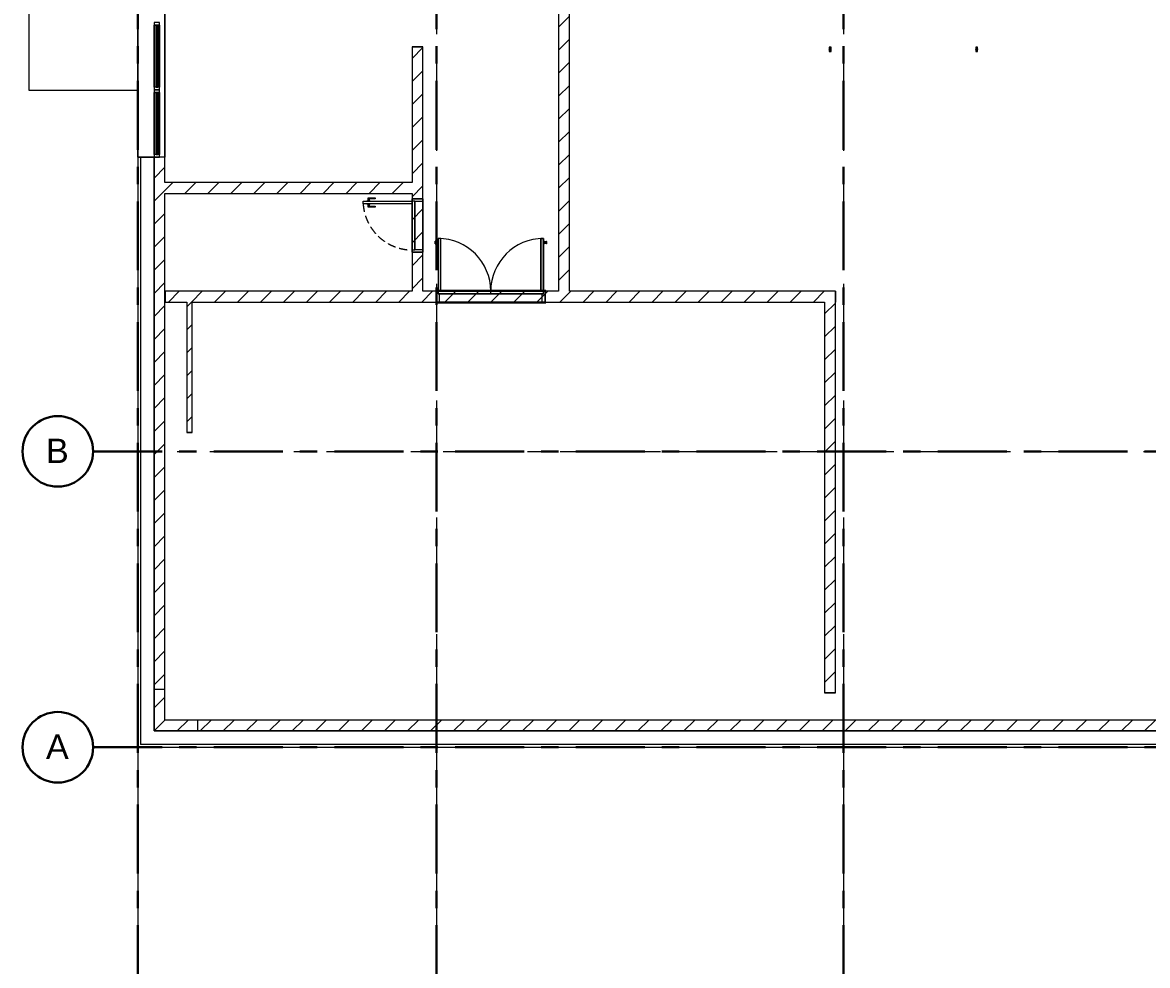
# Model space of a CAD drawing. Header units: millimetres. Extents: x -4000 to 187956, y -58990 to 162485.
# Drawn here: x -2124 to 18597, y -4021 to 13350 of the extents above; entities that cross this region are included whole.
import ezdxf

# ---------------------------------------------------------------- set-up
doc = ezdxf.new("R2010")
doc.units = ezdxf.units.MM
for name, pattern in [('Dash', [600, 300, -300]), ('Dash - 1_5mm', [225, 150, -75]), ('Dash_2_', [635, 317.5, -317.5]), ('Grid Line', [2222.5, 1270, -317.5, 317.5, -317.5]), ('Grid Line 12_5mm', [2150, 1250, -300, 300, -300])]:
    doc.linetypes.add(name, pattern=pattern)
for name, color, linetype, lineweight in [('A-DETL-GENF', 92, 'Continuous', 9), ('A-DOOR', 31, 'Continuous', 13), ('A-DOOR-FRAM', 31, 'Continuous', 13), ('A-DOOR-HDLN', 31, 'Dash_2_', 13), ('A-FLOR-LEVL', 51, 'Continuous', 9), ('A-GLAZ', 151, 'Continuous', 13), ('A-WALL', 113, 'Continuous', 13), ('A-WALL-PATT', 111, 'Continuous', 13), ('P-PIPE', 3, 'Continuous', 9), ('S-GRID', 1, 'Continuous', 30), ('S-GRID-IDEN', 1, 'Continuous', 30)]:
    doc.layers.add(name, color=color, linetype=linetype, lineweight=lineweight)
doc.styles.add('Arial', font='arial.ttf', dxfattribs={"height": 450})
pattern_1 = [(45, (0, 0), (-212.132, 212.132), [])]

# ---------------------------------------------------------------- blocks, each defined once
blk = doc.blocks.new('WAF - 1240x600-224852-0_000')
at = {"layer": 'A-GLAZ', "color": 174, "lineweight": 15}
for p, q in [((-570, 0), (-620, 0)), ((-570, -29), (-570, 0)), ((-570, 0), (570, 0)), ((620, 0), (570, 0)), ((570, 0), (570, -29)), ((620, -100), (620, 0)), ((-620, -100), (-570, -100)), ((-570, -61), (-570, -29)), ((570, -29), (-570, -29)), ((570, -61), (-570, -61)), ((-570, -100), (-570, -61)), ((570, -100), (-570, -100)), ((570, -29), (570, -61)), ((570, -61), (570, -100)), ((570, -100), (620, -100))]:
    blk.add_line(p, q, dxfattribs=at)
at = {"layer": 'A-GLAZ', "color": 163, "lineweight": 15}
for p, q in [((-620, 0), (-620, -100)), ((620, 0), (-620, 0)), ((-570, 0), (-570, -29)), ((570, 0), (570, -29)), ((-620, -100), (620, -100)), ((-570, -29), (-568, -29)), ((-570, -61), (-570, -29)), ((-557, -61), (-570, -61)), ((-570, -61), (-570, -100)), ((568, -29), (-568, -29)), ((-568, -29), (-557, -48)), ((-568, -29), (-557, -48)), ((-568, -29), (568, -29)), ((-557, -48), (557, -48)), ((-557, -48), (-557, -53)), ((-557, -48), (-557, -61)), ((557, -48), (-557, -48)), ((-557, -53), (557, -53)), ((-557, -53), (-557, -56)), ((557, -56), (-557, -56)), ((-557, -56), (-557, -61)), ((-557, -61), (557, -61)), ((557, -61), (-557, -61)), ((568, -29), (557, -48)), ((557, -48), (568, -29)), ((557, -48), (557, -53)), ((557, -61), (557, -48)), ((557, -56), (557, -53)), ((557, -56), (557, -61)), ((570, -61), (557, -61)), ((568, -29), (570, -29)), ((570, -29), (570, -61)), ((570, -61), (570, -100))]:
    blk.add_line(p, q, dxfattribs=at)
at = {"layer": 'A-GLAZ', "color": 161, "lineweight": 15}
for p, q in [((-620, 0), (-620, -100)), ((620, 0), (620, -100)), ((-570, -61), (-570, -29)), ((-570, -29), (-570, -61)), ((-568, -29), (568, -29)), ((557, -53), (-557, -53)), ((-557, -53), (-557, -56)), ((-557, -53), (-557, -56)), ((-557, -56), (557, -56)), ((557, -61), (-557, -61)), ((557, -53), (557, -56)), ((557, -53), (557, -56)), ((570, -61), (570, -29)), ((570, -29), (570, -61))]:
    blk.add_line(p, q, dxfattribs=at)
blk = doc.blocks.new('WAF - 1240x600-V663-0_000')
at = {"layer": 'A-GLAZ', "color": 174, "lineweight": 15}
for p, q in [((-570, 0), (-620, 0)), ((-620, 0), (-620, -100)), ((-570, -29), (-570, 0)), ((-570, 0), (570, 0)), ((620, 0), (570, 0)), ((570, 0), (570, -29)), ((-620, -100), (-570, -100)), ((-570, -61), (-570, -29)), ((570, -29), (-570, -29)), ((570, -61), (-570, -61)), ((-570, -100), (-570, -61)), ((570, -100), (-570, -100)), ((570, -29), (570, -61)), ((570, -61), (570, -100)), ((570, -100), (620, -100))]:
    blk.add_line(p, q, dxfattribs=at)
at = {"layer": 'A-GLAZ', "color": 163, "lineweight": 15}
for p, q in [((620, 0), (-620, 0)), ((-570, 0), (-570, -29)), ((570, 0), (570, -29)), ((620, -100), (620, 0)), ((-620, -100), (620, -100)), ((-570, -29), (-568, -29)), ((-570, -61), (-570, -29)), ((-557, -61), (-570, -61)), ((-570, -61), (-570, -100)), ((568, -29), (-568, -29)), ((-568, -29), (-557, -48)), ((-568, -29), (-557, -48)), ((-568, -29), (568, -29)), ((-557, -48), (557, -48)), ((-557, -48), (-557, -53)), ((-557, -48), (-557, -61)), ((557, -48), (-557, -48)), ((-557, -53), (557, -53)), ((-557, -53), (-557, -56)), ((557, -56), (-557, -56)), ((-557, -56), (-557, -61)), ((-557, -61), (557, -61)), ((557, -61), (-557, -61)), ((568, -29), (557, -48)), ((557, -48), (568, -29)), ((557, -48), (557, -53)), ((557, -61), (557, -48)), ((557, -56), (557, -53)), ((557, -56), (557, -61)), ((570, -61), (557, -61)), ((568, -29), (570, -29)), ((570, -29), (570, -61)), ((570, -61), (570, -100))]:
    blk.add_line(p, q, dxfattribs=at)
at = {"layer": 'A-GLAZ', "color": 161, "lineweight": 15}
for p, q in [((-620, 0), (-620, -100)), ((620, 0), (620, -100)), ((-570, -61), (-570, -29)), ((-570, -29), (-570, -61)), ((-568, -29), (568, -29)), ((557, -53), (-557, -53)), ((-557, -53), (-557, -56)), ((-557, -53), (-557, -56)), ((-557, -56), (557, -56)), ((557, -61), (-557, -61)), ((557, -53), (557, -56)), ((557, -53), (557, -56)), ((570, -61), (570, -29)), ((570, -29), (570, -61))]:
    blk.add_line(p, q, dxfattribs=at)
blk = doc.blocks.new('dcc5a - 2000x2200-338081-0_000')
at = {"layer": 'A-DOOR', "lineweight": 15, "transparency": 33554534}
for points in [[(-413, 154), (-413, 1125), (-463, 1125), (-463, 154)], [(1478, 154), (1478, 1125), (1428, 1125), (1428, 154)]]:
    blk.add_hatch(color=256, dxfattribs=at).paths.add_polyline_path(points)
at = {"layer": 'A-DETL-GENF', "color": 250}
for p, q in [((-516, 1075), (-518, 1070)), ((-518, 1070), (-518, 1029)), ((-518, 1029), (-518, 1070)), ((-513, 1075), (-516, 1075)), ((-516, 1075), (-516, 1025)), ((-516, 1025), (-516, 1075)), ((-488, 1068), (-513, 1075)), ((-513, 1075), (-513, 1025)), ((-513, 1025), (-513, 1075)), ((-488, 1068), (-488, 1031)), ((-488, 1031), (-488, 1068)), ((-469, 1060), (-488, 1060)), ((-488, 1060), (-488, 1040)), ((-488, 1040), (-488, 1060)), ((-488, 1040), (-469, 1040)), ((-463, 1080), (-469, 1080)), ((-469, 1080), (-469, 1020)), ((-469, 1020), (-469, 1080)), ((-469, 1040), (-469, 1060)), ((-469, 1060), (-469, 1040)), ((-463, 1080), (-463, 1020)), ((-463, 1020), (-463, 1080)), ((1478, 1080), (1478, 1020)), ((1478, 1020), (1478, 1080)), ((1478, 1080), (1484, 1080)), ((1484, 1080), (1484, 1020)), ((1484, 1020), (1484, 1080)), ((1484, 1040), (1484, 1060)), ((1484, 1060), (1484, 1040)), ((1484, 1060), (1503, 1060)), ((1503, 1040), (1484, 1040)), ((1503, 1068), (1528, 1075)), ((1503, 1068), (1503, 1031)), ((1503, 1031), (1503, 1068)), ((1503, 1060), (1503, 1040)), ((1503, 1040), (1503, 1060)), ((1528, 1075), (1531, 1075)), ((1528, 1075), (1528, 1025)), ((1528, 1025), (1528, 1075)), ((1531, 1075), (1533, 1070)), ((1531, 1075), (1531, 1025)), ((1531, 1025), (1531, 1075)), ((1533, 1070), (1533, 1029)), ((1533, 1029), (1533, 1070)), ((-518, 1029), (-516, 1025)), ((-516, 1025), (-513, 1025)), ((-513, 1025), (-488, 1031)), ((-469, 1020), (-463, 1020)), ((1484, 1020), (1478, 1020)), ((1528, 1025), (1503, 1031)), ((1531, 1025), (1528, 1025)), ((1533, 1029), (1531, 1025))]:
    blk.add_line(p, q, dxfattribs=at)
at = {"layer": 'A-DOOR', "color": 5, "lineweight": 15}
for p, q in [((-463, 1125), (-463, 154)), ((-413, 1125), (-463, 1125)), ((-463, 1125), (-463, 154)), ((-413, 1125), (-463, 1125)), ((-413, 154), (-413, 1125)), ((-413, 154), (-413, 1125)), ((1428, 1125), (1428, 154)), ((1478, 1125), (1428, 1125)), ((1428, 1125), (1478, 1125)), ((1428, 154), (1428, 1125)), ((1478, 154), (1478, 1125)), ((1478, 1125), (1478, 154)), ((-508, 154), (-508, 166)), ((-508, 166), (-463, 166)), ((-413, 166), (1428, 166)), ((1478, 166), (1522, 166)), ((1522, 166), (1522, 154)), ((-508, -58), (-508, -46)), ((1522, -58), (-508, -58)), ((1522, -46), (1522, -58))]:
    blk.add_line(p, q, dxfattribs=at)
at = {"layer": 'A-DOOR', "color": 171, "lineweight": 15}
for p, q in [((-508, 154), (-508, 166)), ((-508, 166), (-478, 166)), ((-463, 154), (-508, 154)), ((-493, 154), (-493, -46)), ((-478, 166), (-478, 154)), ((-478, 166), (-478, 154)), ((-463, 166), (-478, 166)), ((-413, 154), (-463, 154)), ((-463, 154), (-413, 154)), ((-463, 154), (-413, 154)), ((-463, 154), (1478, 154)), ((1428, 166), (-413, 166)), ((1428, 154), (-413, 154)), ((1478, 154), (1428, 154)), ((1428, 154), (1478, 154)), ((1428, 154), (1478, 154)), ((1428, 154), (1478, 154)), ((1492, 166), (1478, 166)), ((1522, 154), (1478, 154)), ((1522, 166), (1492, 166)), ((1492, 166), (1492, 154)), ((1492, 154), (1492, 166)), ((1507, -46), (1507, 154)), ((1522, 166), (1522, 154)), ((-508, -58), (-508, -46)), ((-508, -46), (1522, -46)), ((-478, -58), (-508, -58)), ((-493, -46), (1507, -46)), ((-478, -46), (-478, -58)), ((-478, -46), (-478, -58)), ((-478, -58), (1492, -58)), ((1492, -58), (1492, -46)), ((1492, -58), (1492, -46)), ((1492, -58), (1522, -58)), ((1522, -58), (1522, -46))]:
    blk.add_line(p, q, dxfattribs=at)
at = {"layer": 'A-DOOR', "color": 161, "lineweight": 15}
for p, q in [((-493, 154), (-508, 154)), ((-413, 166), (-463, 166)), ((1478, 166), (1428, 166)), ((1507, 154), (1522, 154)), ((-508, -46), (-493, -46)), ((1522, -46), (1507, -46))]:
    blk.add_line(p, q, dxfattribs=at)
at = {"layer": 'A-DOOR', "color": 151, "lineweight": 15}
for p, q in [((-478, 154), (-493, 154)), ((-478, 154), (-463, 154)), ((-463, 154), (-413, 154)), ((-413, 154), (1428, 154)), ((1428, 154), (1478, 154)), ((1478, 154), (1492, 154)), ((1492, 154), (1507, 154)), ((-493, -46), (-478, -46)), ((1492, -46), (-478, -46)), ((1507, -46), (1492, -46))]:
    blk.add_line(p, q, dxfattribs=at)
at = {"layer": 'A-DOOR', "color": 173, "lineweight": 15}
for p, q in [((-463, 166), (-413, 166)), ((1428, 166), (1478, 166))]:
    blk.add_line(p, q, dxfattribs=at)
at = {"layer": 'A-DOOR', "color": 5, "lineweight": 15}
for centre, start, end in [((-463, 154), 0, 90), ((1478, 154), 90, 180)]:
    blk.add_arc(centre, 971, start, end, dxfattribs=at)
at = {"layer": 'A-DOOR-FRAM', "color": 81, "lineweight": 15}
for p, q in [((-493, -46), (-493, 154)), ((-493, 154), (-463, 154)), ((-463, 154), (-463, 104)), ((-463, 154), (-463, 104)), ((-463, 104), (-443, 104)), ((-463, 104), (1477, 104)), ((-443, 104), (-443, -46)), ((-443, 104), (-443, -46)), ((1457, 104), (-443, 104)), ((-413, 154), (1428, 154)), ((1457, -46), (1457, 104)), ((1477, 104), (1457, 104)), ((1457, -46), (1457, 104)), ((1477, 104), (1477, 154)), ((1477, 104), (1477, 154)), ((1478, 154), (1507, 154)), ((1507, -46), (1507, 154)), ((1507, -46), (-493, -46))]:
    blk.add_line(p, q, dxfattribs=at)
at = {"layer": 'A-DOOR-FRAM', "color": 71, "lineweight": 15}
for p, q in [((-493, 154), (-463, 154)), ((-463, 154), (-413, 154)), ((-413, 154), (-463, 154)), ((1428, 154), (-413, 154)), ((1428, 154), (1478, 154)), ((1477, 154), (1428, 154)), ((1507, 154), (1478, 154)), ((-443, -46), (-493, -46)), ((-443, -46), (1457, -46)), ((1457, -46), (1507, -46))]:
    blk.add_line(p, q, dxfattribs=at)
at = {"layer": 'A-DOOR-FRAM', "color": 91, "lineweight": 15}
for p, q in [((-493, -46), (-493, 154)), ((1507, 154), (1507, -46))]:
    blk.add_line(p, q, dxfattribs=at)
at = {"layer": 'A-DOOR-HDLN', "color": 171, "linetype": 'Dash', "lineweight": 15}
for p, q in [((-463, 154), (-463, 104)), ((1478, 154), (-463, 154)), ((-463, 104), (1478, 104)), ((507, 104), (507, 154)), ((1478, 104), (1478, 154))]:
    blk.add_line(p, q, dxfattribs=at)
blk = doc.blocks.new('MP_DR_Single Swing_Miscellaneous - 2200x900_FR_SOLID CORE-338627-0_000')
at = {"layer": 'A-DOOR', "lineweight": 9}
for p, q in [((337, 910), (392, 910)), ((337, 780), (337, 910)), ((357, 890), (357, 780)), ((392, 890), (357, 890)), ((392, 930), (400, 930)), ((392, 910), (392, 930)), ((392, 890), (392, 910)), ((392, 910), (392, 890)), ((392, 870), (392, 890)), ((400, 870), (392, 870)), ((400, 930), (400, 870)), ((450, 930), (458, 930)), ((450, 870), (450, 930)), ((458, 870), (450, 870)), ((458, 930), (458, 910)), ((458, 910), (458, 890)), ((458, 890), (458, 910)), ((458, 910), (513, 910)), ((458, 890), (458, 870)), ((493, 890), (458, 890)), ((493, 780), (493, 890)), ((513, 910), (513, 780)), ((357, 780), (337, 780)), ((513, 780), (493, 780))]:
    blk.add_line(p, q, dxfattribs=at)
at = {"layer": 'A-DOOR', "color": 174, "lineweight": 15}
for p, q in [((400, 1000), (450, 1000)), ((400, 930), (400, 1000)), ((400, 100), (400, 870)), ((450, 1000), (450, 930)), ((450, 870), (450, 100))]:
    blk.add_line(p, q, dxfattribs=at)
at = {"layer": 'A-DOOR', "color": 163, "lineweight": 15}
for p, q in [((400, 870), (400, 930)), ((450, 930), (450, 870)), ((450, 100), (400, 100))]:
    blk.add_line(p, q, dxfattribs=at)
at = {"layer": 'A-DOOR', "linetype": 'Dash - 1_5mm', "lineweight": 9}
blk.add_arc((459, 93), 909, 93.7242, 179.549, dxfattribs=at)
at = {"layer": 'A-DOOR-FRAM', "color": 91, "lineweight": 15}
for p, q in [((-490, 100), (400, 100)), ((-490, -100), (-490, 100)), ((450, 100), (490, 100)), ((490, 100), (490, -100)), ((490, -100), (-490, -100))]:
    blk.add_line(p, q, dxfattribs=at)
at = {"layer": 'A-DOOR-FRAM', "color": 81, "lineweight": 15}
for p, q in [((-490, 100), (-490, -100)), ((-450, 100), (-490, 100)), ((-450, 100), (-450, 50)), ((400, 100), (-450, 100)), ((-450, 100), (-450, 50)), ((-450, 50), (-440, 50)), ((-450, 50), (450, 50)), ((-440, 50), (-440, -100)), ((440, 50), (-440, 50)), ((-440, 50), (-440, -100)), ((400, 100), (450, 100)), ((440, -100), (440, 50)), ((440, 50), (450, 50)), ((440, -100), (440, 50)), ((450, 100), (490, 100)), ((450, 50), (450, 100)), ((450, 50), (450, 100)), ((490, 100), (490, -100)), ((-490, -100), (-440, -100)), ((-440, -100), (440, -100)), ((490, -100), (440, -100))]:
    blk.add_line(p, q, dxfattribs=at)
at = {"layer": 'A-DOOR-FRAM', "color": 71, "lineweight": 15}
blk.add_line((450, 100), (400, 100), dxfattribs=at)
blk = doc.blocks.new('CMF2_NHAXUONG_A_rvt-1-0_000')
at = {"layer": 'A-WALL-PATT', "lineweight": 9}
h = blk.add_hatch(dxfattribs=at)
h.set_pattern_fill('FP_13', color=250, style=0, pattern_type=2)
h.set_pattern_definition(pattern_1)
h.paths.add_polyline_path([(500, 300), (500, 10870), (300, 10870), (300, 300)])
h.paths.add_polyline_path([(300, 14590), (500, 14590), (500, 17175), (300, 17175), (300, 14768)])
h.paths.add_polyline_path([(500, 18415), (500, 21090), (300, 21090), (300, 18415)])
h.paths.add_polyline_path([(500, 22330), (500, 23150), (300, 23150), (300, 22330)])
h.paths.add_polyline_path([(300, 24390), (500, 24390), (500, 45350), (300, 45350), (300, 26449)])
h = blk.add_hatch(dxfattribs=at)
h.set_pattern_fill('FP_13', color=250, style=0, pattern_type=2)
h.set_pattern_definition(pattern_1)
h.paths.add_polyline_path([(7750, 8400), (7950, 8400), (7950, 15550), (7750, 15550), (7750, 14768)])
h = blk.add_hatch(dxfattribs=at)
h.set_pattern_fill('FP_13', color=250, style=0, pattern_type=2)
h.set_pattern_definition(pattern_1)
h.paths.add_polyline_path([(5250, 8400), (5250, 12900), (5050, 12900), (5050, 8400)])
h = blk.add_hatch(dxfattribs=at)
h.set_pattern_fill('FP_13', color=250, style=0, pattern_type=2)
h.set_pattern_definition(pattern_1)
h.paths.add_polyline_path([(500, 10200), (5050, 10200), (5050, 10400), (500, 10400)])
h = blk.add_hatch(dxfattribs=at)
h.set_pattern_fill('FP_13', color=250, style=0, pattern_type=2)
h.set_pattern_definition(pattern_1)
h.paths.add_polyline_path([(901, 8200), (12850, 8200), (12850, 8400), (501, 8400), (501, 8200)])
h = blk.add_hatch(dxfattribs=at)
h.set_pattern_fill('FP_13', color=250, style=0, pattern_type=2)
h.set_pattern_definition(pattern_1)
h.paths.add_polyline_path([(1001, 5800), (1001, 8200), (901, 8200), (901, 5800)])
h = blk.add_hatch(dxfattribs=at)
h.set_pattern_fill('FP_13', color=250, style=0, pattern_type=2)
h.set_pattern_definition(pattern_1)
h.paths.add_polyline_path([(12850, 1000), (12850, 8200), (12650, 8200), (12650, 1000)])
h = blk.add_hatch(dxfattribs=at)
h.set_pattern_fill('FP_13', color=250, style=0, pattern_type=2)
h.set_pattern_definition(pattern_1)
h.paths.add_polyline_path([(43200, 300), (43200, 500), (500, 500), (500, 300), (39104, 300)])
at = {"layer": 'A-FLOR-LEVL', "color": 250}
for p, q in [((-2000, 12100), (-2000, 36100)), ((0, 12100), (-2000, 12100))]:
    blk.add_line(p, q, dxfattribs=at)
at = {"layer": 'A-FLOR-LEVL', "color": 252}
blk.add_line((0, 12100), (0, 36100), dxfattribs=at)
at = {"layer": 'A-WALL', "color": 35, "lineweight": 15}
for p, q in [((0, 36300), (0, 0)), ((500, 10400), (500, 15800)), ((7750, 15550), (7750, 8400)), ((7950, 8400), (7950, 15350)), ((5050, 12900), (5050, 10400)), ((5050, 12900), (5250, 12900)), ((5250, 10100), (5250, 12900)), ((0, 10870), (300, 10870)), ((500, 10870), (400, 10870)), ((5050, 10400), (500, 10400)), ((500, 1067), (500, 10200)), ((500, 10200), (5050, 10200)), ((5050, 10200), (5050, 10100)), ((5050, 10100), (5050, 9120)), ((5250, 10100), (5050, 10100)), ((5250, 9120), (5250, 10100)), ((5050, 9120), (5050, 8400)), ((5250, 9120), (5050, 9120)), ((5250, 8400), (5250, 9120)), ((5050, 8400), (501, 8400)), ((501, 8200), (501, 8400)), ((5485, 8400), (5250, 8400)), ((5500, 8400), (5500, 8200)), ((7500, 8200), (7500, 8400)), ((7750, 8400), (7515, 8400)), ((12850, 8400), (7950, 8400)), ((12850, 8400), (12850, 8200)), ((501, 8200), (901, 8200)), ((901, 8200), (901, 5800)), ((1001, 8200), (5485, 8200)), ((1001, 5800), (1001, 8200)), ((7515, 8200), (12650, 8200)), ((12650, 8200), (12650, 1000)), ((12850, 1000), (12850, 8200)), ((1001, 5800), (901, 5800)), ((12850, 1000), (12650, 1000)), ((33000, 500), (1100, 500)), ((300, 0), (0, 0)), ((300, 0), (40800, 0))]:
    blk.add_line(p, q, dxfattribs=at)
at = {"layer": 'A-WALL', "color": 90, "lineweight": 15}
for p, q in [((7750, 15550), (7750, 8400)), ((7950, 8400), (7950, 15350)), ((0, 10870), (0, 14590)), ((500, 14590), (500, 10870)), ((5050, 12900), (5050, 10400)), ((5250, 12900), (5050, 12900)), ((5250, 8400), (5250, 12900)), ((300, 10870), (0, 10870)), ((0, 10870), (0, 0)), ((50, 10870), (50, 50)), ((300, 300), (300, 10870)), ((500, 10870), (300, 10870)), ((300, 10870), (300, 300)), ((500, 10400), (500, 10870)), ((5050, 10400), (500, 10400)), ((500, 500), (500, 10200)), ((500, 10200), (5050, 10200)), ((5050, 10200), (5050, 8400)), ((5050, 8400), (501, 8400)), ((501, 8400), (501, 8200)), ((7750, 8400), (5250, 8400)), ((12850, 8400), (7950, 8400)), ((12850, 8200), (12850, 8400)), ((501, 8200), (901, 8200)), ((901, 8200), (901, 5800)), ((1001, 8200), (12650, 8200)), ((1001, 5800), (1001, 8200)), ((12650, 8200), (12650, 1000)), ((12850, 1000), (12850, 8200)), ((901, 5800), (1001, 5800)), ((12650, 1000), (12850, 1000)), ((43000, 500), (500, 500)), ((300, 300), (300, 300)), ((500, 300), (300, 300)), ((300, 300), (500, 300)), ((300, 300), (300, 300)), ((33000, 300), (500, 300)), ((500, 300), (43200, 300)), ((0, 0), (50, 0)), ((300, 50), (50, 50)), ((50, 0), (300, 0)), ((43750, 50), (300, 50)), ((300, 0), (43750, 0))]:
    blk.add_line(p, q, dxfattribs=at)
at = {"layer": 'A-WALL', "color": 53, "lineweight": 15}
for p, q in [((400, 10870), (300, 10870)), ((5250, 10100), (5050, 10100)), ((5050, 9120), (5250, 9120)), ((5500, 8400), (5485, 8400)), ((5529, 8400), (5500, 8400)), ((5500, 8400), (5500, 8200)), ((7421, 8400), (5579, 8400)), ((7500, 8400), (7471, 8400)), ((7515, 8400), (7500, 8400)), ((7500, 8200), (7500, 8400)), ((5485, 8200), (5500, 8200)), ((5500, 8200), (7500, 8200)), ((7500, 8200), (7515, 8200)), ((500, 500), (500, 1067)), ((1100, 500), (500, 500))]:
    blk.add_line(p, q, dxfattribs=at)
at = {"layer": 'A-WALL', "color": 31, "lineweight": 15}
for p, q in [((5579, 8400), (5529, 8400)), ((7471, 8400), (7421, 8400))]:
    blk.add_line(p, q, dxfattribs=at)
at = {"layer": 'S-GRID', "linetype": 'Grid Line 12_5mm', "lineweight": 9}
for p, q in [((0, 161185), (0, -16487)), ((5500, 161185), (5500, -16487)), ((13000, 161185), (13000, -16487)), ((13000, 161185), (13000, -16487)), ((-824, 5450), (183641, 5450)), ((-824, 0), (183641, 0))]:
    blk.add_line(p, q, dxfattribs=at)
at = {"layer": 'A-DOOR', "color": 250, "lineweight": 9, "rotation": 90}
blk.add_blockref('MP_DR_Single Swing_Miscellaneous - 2200x900_FR_SOLID CORE-338627-0_000', (5150, 9610), dxfattribs=at)
at = {"layer": 'A-DOOR', "color": 250, "lineweight": 9}
blk.add_blockref('dcc5a - 2000x2200-338081-0_000', (5993, 8246), dxfattribs=at)
at = {"layer": 'A-GLAZ', "color": 250, "lineweight": 9, "rotation": 270}
for name, p in [('WAF - 1240x600-224852-0_000', (400, 12730)), ('WAF - 1240x600-V663-0_000', (400, 11490))]:
    blk.add_blockref(name, p, dxfattribs=at)
blk = doc.blocks.new('PPR_Pipe-Gate valve - DN25-V20-0_000')
at = {"layer": 'P-PIPE', "lineweight": 13, "transparency": 33554534}
for points in [[(-41, 17), (-41, -17), (0, -17), (0, 17)], [(-41, -9), (-41, -13), (-18, -13), (-18, 12), (-41, 12), (-41, 0)], [(-21, 0), (-16, 0), (-13, -8), (-18, -10), (-14, -14), (-10, -18), (-8, -13), (0, -16), (0, -21), (5, -20), (10, -18), (8, -13), (13, -8), (18, -10), (20, -5), (20, 0), (15, 0), (13, 8), (18, 10), (14, 14), (10, 18), (8, 13), (0, 15), (0, 20), (-5, 20), (-10, 18), (-8, 13), (-13, 8), (-18, 10), (-20, 5)], [(-18, 0), (-16, 0), (-11, 11), (0, 15), (11, 11), (15, 0), (18, 0), (13, 13), (0, 18), (-13, 13)], [(-18, 11), (-18, -12), (0, -12), (0, 11)], [(-17, 0), (17, 0), (12, 12), (0, 17), (-12, 12)], [(-16, 0), (-7, 0), (-4, 6), (4, 6), (8, 0), (15, 0), (11, 11), (0, 15), (-11, 11)], [(-7, 0), (-5, 0), (0, 5), (5, 0), (8, 0), (4, 6), (-4, 6)], [(-6, 0), (-4, 0), (0, 4), (4, 0), (6, 0), (3, 5), (-3, 5)], [(-4, 0), (4, 0), (0, 4)], [(0, 17), (0, -17), (41, -17), (41, 17)], [(0, 6), (0, -12), (18, -12), (18, 11), (0, 11)], [(18, 12), (18, -13), (41, -13), (41, 12)], [(-18, 0), (-13, -13), (0, -18), (13, -13), (18, 0), (15, 0), (11, -11), (0, -16), (-11, -11), (-16, 0)], [(-17, 0), (-12, -12), (0, -17), (12, -12), (17, 0), (0, 0)], [(-16, 0), (-11, -11), (0, -16), (11, -11), (15, 0), (8, 0), (4, -6), (-4, -6), (-7, 0)], [(-7, 0), (-4, -6), (4, -6), (8, 0), (5, 0), (0, -5), (-5, 0)], [(-6, 0), (-3, -5), (3, -5), (6, 0), (4, 0), (0, -4), (-4, 0)], [(-4, 0), (0, -4), (4, 0), (0, 0)]]:
    blk.add_hatch(color=83, dxfattribs=at).paths.add_polyline_path(points)
at = {"layer": 'P-PIPE', "color": 83, "lineweight": 13}
for p, q in [((-10, 17), (-41, 17)), ((-41, 17), (-41, 14)), ((-41, 17), (-41, -17)), ((-41, 12), (-41, 9)), ((-41, 9), (-41, 12)), ((-41, 9), (-41, 12)), ((-41, 9), (-41, -6)), ((-41, 0), (-41, 9)), ((-41, 0), (-41, 9)), ((-41, -9), (-41, 0)), ((-21, 0), (-16, 0)), ((-16, 0), (-21, 0)), ((-18, 11), (-18, 12)), ((-18, 11), (-18, 12)), ((-18, 11), (-18, 11)), ((-18, 11), (-18, 11)), ((-13, 8), (-18, 10)), ((-18, 10), (-13, 8)), ((-18, 6), (-18, 10)), ((-18, 6), (-18, 10)), ((-18, 6), (-18, 9)), ((-18, 6), (-18, 9)), ((-18, 3), (-18, 6)), ((-18, 3), (-18, 6)), ((-18, 3), (-18, 6)), ((-18, 3), (-18, 6)), ((-18, 0), (-18, 3)), ((-18, 0), (-18, 3)), ((-18, 0), (-18, 3)), ((-18, 0), (-18, 3)), ((-18, -8), (-18, 0)), ((-18, -5), (-18, 0)), ((-10, 18), (-8, 13)), ((-8, 13), (-10, 18)), ((-2, 17), (-10, 17)), ((0, 17), (-2, 17)), ((0, 15), (0, 20)), ((0, 20), (0, 15)), ((2, 17), (0, 17)), ((10, 17), (2, 17)), ((10, 18), (8, 13)), ((8, 13), (10, 18)), ((11, 17), (10, 17)), ((41, 17), (11, 17)), ((13, 8), (18, 10)), ((18, 10), (13, 8)), ((18, 9), (18, 12)), ((18, 9), (18, 12)), ((18, 6), (18, 11)), ((18, 6), (18, 11)), ((18, 6), (18, 8)), ((18, 0), (18, 8)), ((18, 0), (18, 5)), ((18, 0), (18, 5)), ((18, 0), (18, 5)), ((18, -3), (18, 0)), ((18, -3), (18, 0)), ((41, 14), (41, 17)), ((41, -17), (41, 17)), ((41, 9), (41, 12)), ((41, 9), (41, 12)), ((41, 9), (41, 12)), ((41, 0), (41, 9)), ((41, 0), (41, 9)), ((41, -6), (41, 9)), ((41, -9), (41, 0)), ((-41, -9), (-41, 0)), ((-41, -7), (-41, -9)), ((-41, -9), (-41, -12)), ((-41, -12), (-41, -9)), ((-41, -12), (-41, -9)), ((-41, -15), (-41, -17)), ((-41, -17), (-11, -17)), ((-18, -5), (-18, 0)), ((-18, -5), (-18, 0)), ((-18, -8), (-18, -6)), ((-18, -11), (-18, -6)), ((-18, -11), (-18, -6)), ((-13, -8), (-18, -10)), ((-18, -10), (-13, -8)), ((-18, -12), (-18, -9)), ((-18, -12), (-18, -9)), ((-11, -17), (-10, -17)), ((-10, -18), (-8, -13)), ((-8, -13), (-10, -18)), ((-10, -17), (-2, -17)), ((-2, -17), (0, -17)), ((0, -16), (0, -21)), ((0, -21), (0, -16)), ((0, -17), (2, -17)), ((2, -17), (10, -17)), ((10, -18), (8, -13)), ((8, -13), (10, -18)), ((10, -17), (41, -17)), ((13, -8), (18, -10)), ((18, -10), (13, -8)), ((20, 0), (15, 0)), ((15, 0), (20, 0)), ((18, -3), (18, 0)), ((18, -3), (18, 0)), ((18, -6), (18, -3)), ((18, -6), (18, -3)), ((18, -6), (18, -3)), ((18, -6), (18, -3)), ((18, -10), (18, -6)), ((18, -10), (18, -6)), ((18, -9), (18, -6)), ((18, -9), (18, -6)), ((18, -12), (18, -11)), ((18, -12), (18, -11)), ((18, -12), (18, -11)), ((18, -12), (18, -11)), ((41, -9), (41, 0)), ((41, -9), (41, -7)), ((41, -12), (41, -9)), ((41, -12), (41, -9)), ((41, -12), (41, -9)), ((41, -17), (41, -14))]:
    blk.add_line(p, q, dxfattribs=at)
for radius, start, end in [(20.5, 150, 180), (20.5, 165, 180), (20.5, 150, 165), (18, 150.3487, 180), (18, 150.3487, 180), (18, 180, 209.6513), (18, 180, 209.6513), (17, 151.6127, 180), (16.5, 180, 193.65), (16.5, 180, 193.65), (17, 180, 208.5882), (18, 119.6513, 150.3487), (18, 135, 150.3487), (15.5, 135, 180), (15.5, 135, 180), (16.5, 148.65, 176.8513), (16.5, 148.65, 176.8513), (15.5, 180, 190.8531), (15.5, 180, 190.8531), (15.5, 180, 210), (15.5, 180, 195), (17, 135, 150.3487), (16.5, 121.35, 148.65), (16.5, 135, 148.65), (18, 119.6513, 135), (15.5, 120, 150), (15.5, 135, 150), (17, 119.6513, 135), (16.5, 121.35, 135), (15.5, 125.3514, 135), (15.5, 125.3514, 135), (15.5, 120, 135), (20.5, 90, 120), (20.5, 105, 120), (18, 90, 119.6513), (18, 90, 119.6513), (15.5, 76.2388, 124.1469), (15.5, 90, 124.1469), (17, 90, 118.3873), (17, 115.1748, 119.9785), (7.5, 60, 180), (7.5, 120, 180), (17, 90, 114.9022), (16.5, 93.1487, 115.3636), (16.5, 93.1487, 115.3636), (6, 0, 180), (6, 120, 180), (6, 180, 0), (6, 180, 240), (20.5, 90, 105), (5, 102.8689, 180), (5, 102.8689, 180), (5, 180, 202.2896), (5, 180, 202.2896), (7.5, 60, 120), (4, 110.4722, 180), (4, 110.4722, 180), (7.5, 240, 0), (6, 60, 120), (18, 60.3487, 90), (18, 60.3487, 90), (17, 60.3487, 90), (17, 65.0978, 90), (16.5, 76.35, 90), (16.5, 76.35, 90), (15.5, 76.2388, 90), (15.5, 60, 90), (15.5, 75, 90), (4, 0, 90), (4, 0, 90), (5, 282.8689, 0), (5, 282.8689, 0), (4, 290.4722, 0), (4, 290.4722, 0), (6, 0, 60), (5, 35.7674, 57.0577), (5, 35.7674, 57.0577), (6, 300, 0), (16.5, 64.6364, 74.7092), (16.5, 64.6364, 74.7092), (15.5, 60.3487, 75.1743), (15.5, 60.3487, 75.1743), (15.5, 60, 75), (7.5, 300, 0), (7.5, 0.1607, 49.4704), (7.5, 0.1607, 49.4704), (5, 0, 22.2896), (5, 0, 22.2896), (17, 60.0215, 65.0978), (16.5, 45, 59.2294), (16.5, 30.7706, 59.2294), (15.5, 27.8808, 59.8257), (15.5, 45, 59.8257), (18, 29.6513, 60.3487), (18, 45, 60.3487), (17, 31.4055, 58.5945), (20.5, 30, 60), (20.5, 45, 60), (15.5, 27.8808, 45), (16.5, 30.7706, 45), (15.5, 320.2351, 0), (15.5, 320.2351, 0), (18, 29.6513, 45), (15.5, 360, 30), (15.5, 15, 30), (20.5, 30, 45), (16.5, 15.0369, 29.3719), (16.5, 15.0369, 29.3719), (15.5, 0, 27.1261), (15.5, 0, 27.1261), (17, 360, 28.5882), (15.5, 0, 15), (17, 331.6127, 360), (18, 0, 29.6513), (18, 0, 29.6513), (16.5, 360, 13.65), (16.5, 0, 13.65), (18, 330.3487, 0), (18, 330.3487, 0), (20.5, 210, 240), (20.5, 210, 225), (16.5, 195.0369, 209.3719), (16.5, 195.0369, 209.3719), (18, 209.6513, 240.3487), (18, 209.6513, 225), (15.5, 192.5321, 207.1261), (15.5, 192.5321, 207.1261), (15.5, 195, 210), (17, 211.4055, 238.5945), (15.5, 207.8808, 239.8257), (15.5, 207.8808, 225), (16.5, 210.7706, 225), (16.5, 210.7706, 239.2294), (20.5, 225, 240), (18, 225, 240.3487), (16.5, 225, 239.2294), (15.5, 225, 239.8257), (18, 240.3487, 270), (18, 240.3487, 270), (15.5, 240.3487, 255.1743), (15.5, 240.3487, 255.1743), (15.5, 240, 270), (15.5, 240, 255), (17, 240.3487, 270), (17, 240.0215, 245.0978), (7.5, 180.1607, 229.4704), (7.5, 180.1607, 229.4704), (16.5, 244.6364, 254.7092), (16.5, 244.6364, 254.7092), (17, 245.0978, 270), (4, 180, 270), (4, 180, 270), (5, 215.7674, 237.0577), (5, 215.7674, 237.0577), (7.5, 240, 300), (15.5, 256.2388, 305.3514), (15.5, 256.2388, 270), (15.5, 255, 270), (16.5, 256.35, 270), (16.5, 256.35, 270), (6, 240, 300), (15.5, 270, 305.3514), (17, 270, 298.3873), (17, 270, 294.9022), (18, 270, 299.6513), (18, 270, 299.6513), (20.5, 270, 300), (20.5, 270, 285), (16.5, 273.1487, 295.3636), (16.5, 273.1487, 295.3636), (20.5, 285, 300), (17, 295.1748, 299.9785), (16.5, 300.2822, 329.2294), (15.5, 300, 330), (15.5, 300, 330), (16.5, 300.2822, 315), (17, 299.6513, 315), (18, 299.6513, 330.3487), (18, 299.6513, 315), (15.5, 309.7649, 320.2351), (15.5, 309.7649, 315), (15.5, 315, 320.2351), (16.5, 315, 329.2294), (17, 315, 330.3487), (18, 315, 330.3487), (16.5, 333.6303, 356.8513), (16.5, 333.6303, 356.8513), (20.5, 330, 360), (20.5, 330, 345), (20.5, 345, 0)]:
    blk.add_arc((0, 0), radius, start, end, dxfattribs=at)
for points in [[(-17, 1), (-17, 1), (-17, 0), (-17, 0)], [(-17, 0), (-17, -1), (-17, -1), (-17, -2)], [(-16, 6), (-16, 6), (-16, 5), (-16, 5)], [(-4, 11), (-4, 11), (-5, 11), (-6, 11), (-7, 11), (-8, 11), (-8, 11)], [(0, 11), (-1, 11), (-1, 11), (-2, 11)], [(10, 10), (9, 10), (9, 11), (8, 11)], [(13, 9), (13, 9), (12, 10), (12, 10)], [(16, 7), (15, 7), (15, 8), (15, 8)], [(16, 5), (16, 5), (16, 6), (16, 6)], [(17, 3), (17, 4), (16, 4), (16, 5)], [(17, 0), (17, 1), (17, 1), (17, 2)], [(-17, -3), (-17, -4), (-16, -4), (-16, -5)], [(-16, -5), (-16, -5), (-16, -6), (-16, -6)], [(-16, -7), (-15, -7), (-15, -8), (-15, -8)], [(-13, -9), (-13, -9), (-12, -10), (-12, -10)], [(-10, -10), (-9, -10), (-9, -11), (-8, -11)], [(0, -11), (1, -11), (1, -11), (2, -11)], [(8, -11), (8, -11), (9, -11), (9, -10), (10, -10)], [(12, -10), (12, -10), (13, -9), (13, -9)], [(16, -6), (16, -6), (16, -5), (16, -5)], [(17, -1), (17, -1), (17, 0), (17, 0)]]:
    blk.add_open_spline(points, degree=3, dxfattribs=at)
for points, knots in [([(4, 11), (4, 11), (3, 11), (3, 11), (2, 11)], [-0.25, -0.25, -0.25, -0.25, -0.1875, -0.15121506, -0.15121506, -0.15121506, -0.15121506]), ([(6, 11), (6, 11), (6, 11), (5, 11), (4, 11), (4, 11)], [-0.3948771, -0.3948771, -0.3948771, -0.3948771, -0.375, -0.3125, -0.25, -0.25, -0.25, -0.25]), ([(8, 11), (8, 11), (7, 11), (7, 11), (7, 11)], [-0.5, -0.5, -0.5, -0.5, -0.4375, -0.42062229, -0.42062229, -0.42062229, -0.42062229]), ([(-8, -11), (-8, -11), (-7, -11), (-7, -11), (-7, -11)], [-0.5, -0.5, -0.5, -0.5, -0.4375, -0.42062229, -0.42062229, -0.42062229, -0.42062229]), ([(-6, -11), (-6, -11), (-6, -11), (-5, -11), (-4, -11), (-4, -11)], [-0.3948771, -0.3948771, -0.3948771, -0.3948771, -0.375, -0.3125, -0.25, -0.25, -0.25, -0.25]), ([(-4, -11), (-4, -11), (-3, -11), (-3, -11), (-2, -11)], [-0.25, -0.25, -0.25, -0.25, -0.1875, -0.15121506, -0.15121506, -0.15121506, -0.15121506]), ([(4, -11), (5, -11), (5, -11), (6, -11), (7, -11), (8, -11), (8, -11)], [-0.7267613, -0.7267613, -0.7267613, -0.7267613, -0.6875, -0.625, -0.5625, -0.5, -0.5, -0.5, -0.5])]:
    blk.add_open_spline(points, degree=3, knots=knots, dxfattribs=at)
blk = doc.blocks.new('PPR_Pipe-Gate valve - DN25-V22-0_000')
at = {"layer": 'P-PIPE', "lineweight": 13, "transparency": 33554534}
for points in [[(-41, 17), (-41, -17), (0, -17), (0, 17)], [(-41, -9), (-41, -13), (-18, -13), (-18, 12), (-41, 12), (-41, 0)], [(-21, 0), (-16, 0), (-13, -8), (-18, -10), (-14, -14), (-10, -18), (-8, -13), (0, -16), (0, -21), (5, -20), (10, -18), (8, -13), (13, -8), (18, -10), (20, -5), (20, 0), (15, 0), (13, 8), (18, 10), (14, 14), (10, 18), (8, 13), (0, 15), (0, 20), (-5, 20), (-10, 18), (-8, 13), (-13, 8), (-18, 10), (-20, 5)], [(-18, 0), (-16, 0), (-11, 11), (0, 15), (11, 11), (15, 0), (18, 0), (13, 13), (0, 18), (-13, 13)], [(-18, 11), (-18, -12), (0, -12), (0, 11)], [(-17, 0), (17, 0), (12, 12), (0, 17), (-12, 12)], [(-16, 0), (-7, 0), (-4, 6), (4, 6), (8, 0), (15, 0), (11, 11), (0, 15), (-11, 11)], [(-7, 0), (-5, 0), (0, 5), (5, 0), (8, 0), (4, 6), (-4, 6)], [(-6, 0), (-4, 0), (0, 4), (4, 0), (6, 0), (3, 5), (-3, 5)], [(-4, 0), (4, 0), (0, 4)], [(0, 17), (0, -17), (41, -17), (41, 17)], [(0, 6), (0, -12), (18, -12), (18, 11), (0, 11)], [(18, 12), (18, -13), (41, -13), (41, 12)], [(-18, 0), (-13, -13), (0, -18), (13, -13), (18, 0), (15, 0), (11, -11), (0, -16), (-11, -11), (-16, 0)], [(-17, 0), (-12, -12), (0, -17), (12, -12), (17, 0), (0, 0)], [(-16, 0), (-11, -11), (0, -16), (11, -11), (15, 0), (8, 0), (4, -6), (-4, -6), (-7, 0)], [(-7, 0), (-4, -6), (4, -6), (8, 0), (5, 0), (0, -5), (-5, 0)], [(-6, 0), (-3, -5), (3, -5), (6, 0), (4, 0), (0, -4), (-4, 0)], [(-4, 0), (0, -4), (4, 0), (0, 0)]]:
    blk.add_hatch(color=83, dxfattribs=at).paths.add_polyline_path(points)
at = {"layer": 'P-PIPE', "color": 83, "lineweight": 13}
for p, q in [((-10, 17), (-41, 17)), ((-41, 17), (-41, 14)), ((-41, 17), (-41, -17)), ((-41, 12), (-41, 9)), ((-41, 9), (-41, 12)), ((-41, 9), (-41, 12)), ((-41, 9), (-41, -6)), ((-41, 0), (-41, 9)), ((-41, 0), (-41, 9)), ((-41, -9), (-41, 0)), ((-21, 0), (-16, 0)), ((-16, 0), (-21, 0)), ((-18, 11), (-18, 12)), ((-18, 11), (-18, 12)), ((-18, 11), (-18, 11)), ((-18, 11), (-18, 11)), ((-13, 8), (-18, 10)), ((-18, 10), (-13, 8)), ((-18, 6), (-18, 10)), ((-18, 6), (-18, 10)), ((-18, 6), (-18, 9)), ((-18, 6), (-18, 9)), ((-18, 3), (-18, 6)), ((-18, 3), (-18, 6)), ((-18, 3), (-18, 6)), ((-18, 3), (-18, 6)), ((-18, 0), (-18, 3)), ((-18, 0), (-18, 3)), ((-18, 0), (-18, 3)), ((-18, 0), (-18, 3)), ((-18, -8), (-18, 0)), ((-18, -5), (-18, 0)), ((-10, 18), (-8, 13)), ((-8, 13), (-10, 18)), ((-2, 17), (-10, 17)), ((0, 17), (-2, 17)), ((0, 15), (0, 20)), ((0, 20), (0, 15)), ((2, 17), (0, 17)), ((10, 17), (2, 17)), ((10, 18), (8, 13)), ((8, 13), (10, 18)), ((11, 17), (10, 17)), ((41, 17), (11, 17)), ((13, 8), (18, 10)), ((18, 10), (13, 8)), ((18, 9), (18, 12)), ((18, 9), (18, 12)), ((18, 6), (18, 11)), ((18, 6), (18, 11)), ((18, 6), (18, 8)), ((18, 0), (18, 8)), ((18, 0), (18, 5)), ((18, 0), (18, 5)), ((18, 0), (18, 5)), ((18, -3), (18, 0)), ((18, -3), (18, 0)), ((41, 14), (41, 17)), ((41, -17), (41, 17)), ((41, 9), (41, 12)), ((41, 9), (41, 12)), ((41, 9), (41, 12)), ((41, 0), (41, 9)), ((41, 0), (41, 9)), ((41, -6), (41, 9)), ((41, -9), (41, 0)), ((-41, -9), (-41, 0)), ((-41, -7), (-41, -9)), ((-41, -9), (-41, -12)), ((-41, -12), (-41, -9)), ((-41, -12), (-41, -9)), ((-41, -15), (-41, -17)), ((-41, -17), (-11, -17)), ((-18, -5), (-18, 0)), ((-18, -5), (-18, 0)), ((-18, -8), (-18, -6)), ((-18, -11), (-18, -6)), ((-18, -11), (-18, -6)), ((-13, -8), (-18, -10)), ((-18, -10), (-13, -8)), ((-18, -12), (-18, -9)), ((-18, -12), (-18, -9)), ((-11, -17), (-10, -17)), ((-10, -18), (-8, -13)), ((-8, -13), (-10, -18)), ((-10, -17), (-2, -17)), ((-2, -17), (0, -17)), ((0, -16), (0, -21)), ((0, -21), (0, -16)), ((0, -17), (2, -17)), ((2, -17), (10, -17)), ((10, -18), (8, -13)), ((8, -13), (10, -18)), ((10, -17), (41, -17)), ((13, -8), (18, -10)), ((18, -10), (13, -8)), ((20, 0), (15, 0)), ((15, 0), (20, 0)), ((18, -3), (18, 0)), ((18, -3), (18, 0)), ((18, -6), (18, -3)), ((18, -6), (18, -3)), ((18, -6), (18, -3)), ((18, -6), (18, -3)), ((18, -10), (18, -6)), ((18, -10), (18, -6)), ((18, -9), (18, -6)), ((18, -9), (18, -6)), ((18, -12), (18, -11)), ((18, -12), (18, -11)), ((18, -12), (18, -11)), ((18, -12), (18, -11)), ((41, -9), (41, 0)), ((41, -9), (41, -7)), ((41, -12), (41, -9)), ((41, -12), (41, -9)), ((41, -12), (41, -9)), ((41, -17), (41, -14))]:
    blk.add_line(p, q, dxfattribs=at)
for radius, start, end in [(20.5, 150, 180), (20.5, 165, 180), (20.5, 150, 165), (18, 150.3487, 180), (18, 150.3487, 180), (18, 180, 209.6513), (18, 180, 209.6513), (17, 151.6127, 180), (16.5, 180, 193.65), (16.5, 180, 193.65), (17, 180, 208.5882), (18, 119.6513, 150.3487), (18, 135, 150.3487), (15.5, 135, 180), (15.5, 135, 180), (16.5, 148.65, 176.8513), (16.5, 148.65, 176.8513), (15.5, 180, 190.8531), (15.5, 180, 190.8531), (15.5, 180, 210), (15.5, 180, 195), (17, 135, 150.3487), (16.5, 121.35, 148.65), (16.5, 135, 148.65), (18, 119.6513, 135), (15.5, 120, 150), (15.5, 135, 150), (17, 119.6513, 135), (16.5, 121.35, 135), (15.5, 125.3514, 135), (15.5, 125.3514, 135), (15.5, 120, 135), (20.5, 90, 120), (20.5, 105, 120), (18, 90, 119.6513), (18, 90, 119.6513), (15.5, 76.2388, 124.1469), (15.5, 90, 124.1469), (17, 90, 118.3873), (17, 115.1748, 119.9785), (7.5, 60, 180), (7.5, 120, 180), (17, 90, 114.9022), (16.5, 93.1487, 115.3636), (16.5, 93.1487, 115.3636), (6, 120, 180), (6, 120, 180), (6, 180, 300), (6, 180, 240), (20.5, 90, 105), (5, 102.8689, 180), (5, 102.8689, 180), (5, 180, 202.2896), (5, 180, 202.2896), (7.5, 60, 120), (4, 110.4722, 180), (4, 110.4722, 180), (7.5, 240, 0), (6, 0, 120), (6, 60, 120), (18, 60.3487, 90), (18, 60.3487, 90), (17, 60.3487, 90), (17, 65.0978, 90), (16.5, 76.35, 90), (16.5, 76.35, 90), (15.5, 76.2388, 90), (15.5, 60, 90), (15.5, 75, 90), (4, 0, 90), (4, 0, 90), (5, 282.8689, 0), (5, 282.8689, 0), (4, 290.4722, 0), (4, 290.4722, 0), (6, 0, 60), (5, 35.7674, 57.0577), (5, 35.7674, 57.0577), (6, 300, 0), (6, 300, 0), (16.5, 64.6364, 74.7092), (16.5, 64.6364, 74.7092), (15.5, 60.3487, 75.1743), (15.5, 60.3487, 75.1743), (15.5, 60, 75), (7.5, 300, 0), (7.5, 0.1607, 49.4704), (7.5, 0.1607, 49.4704), (5, 0, 22.2896), (5, 0, 22.2896), (17, 60.0215, 65.0978), (16.5, 30.7706, 59.2294), (16.5, 30.7706, 59.2294), (15.5, 45, 59.8257), (15.5, 45, 59.8257), (18, 29.6513, 60.3487), (18, 45, 60.3487), (17, 31.4055, 58.5945), (20.5, 30, 60), (20.5, 45, 60), (15.5, 27.8808, 45), (15.5, 27.8808, 45), (15.5, 320.2351, 0), (15.5, 320.2351, 0), (18, 29.6513, 45), (15.5, 360, 30), (15.5, 15, 30), (20.5, 30, 45), (16.5, 15.0369, 29.3719), (16.5, 15.0369, 29.3719), (15.5, 0, 27.1261), (15.5, 0, 27.1261), (17, 360, 28.5882), (15.5, 0, 15), (17, 331.6127, 360), (18, 0, 29.6513), (18, 0, 29.6513), (16.5, 360, 13.65), (16.5, 0, 13.65), (18, 330.3487, 0), (18, 330.3487, 0), (20.5, 210, 240), (20.5, 210, 225), (16.5, 195.0369, 209.3719), (16.5, 195.0369, 209.3719), (18, 209.6513, 240.3487), (18, 209.6513, 225), (15.5, 192.5321, 207.1261), (15.5, 192.5321, 207.1261), (15.5, 195, 210), (17, 211.4055, 238.5945), (15.5, 207.8808, 239.8257), (15.5, 207.8808, 225), (16.5, 210.7706, 225), (16.5, 210.7706, 239.2294), (20.5, 225, 240), (18, 225, 240.3487), (16.5, 225, 239.2294), (15.5, 225, 239.8257), (18, 240.3487, 270), (18, 240.3487, 270), (15.5, 240.3487, 255.1743), (15.5, 240.3487, 255.1743), (15.5, 240, 270), (15.5, 240, 255), (17, 240.3487, 270), (17, 240.0215, 245.0978), (7.5, 180.1607, 229.4704), (7.5, 180.1607, 229.4704), (16.5, 244.6364, 254.7092), (16.5, 244.6364, 254.7092), (17, 245.0978, 270), (4, 180, 270), (4, 180, 270), (5, 215.7674, 237.0577), (5, 215.7674, 237.0577), (7.5, 240, 300), (15.5, 256.2388, 270), (15.5, 256.2388, 270), (15.5, 255, 270), (16.5, 256.35, 270), (16.5, 256.35, 270), (6, 240, 300), (15.5, 270, 305.3514), (15.5, 270, 305.3514), (17, 270, 298.3873), (17, 270, 294.9022), (18, 270, 299.6513), (18, 270, 299.6513), (20.5, 270, 300), (20.5, 270, 285), (16.5, 273.1487, 295.3636), (16.5, 273.1487, 295.3636), (20.5, 285, 300), (17, 295.1748, 299.9785), (16.5, 300.2822, 329.2294), (15.5, 300, 330), (15.5, 300, 330), (16.5, 300.2822, 315), (17, 299.6513, 315), (18, 299.6513, 330.3487), (18, 299.6513, 315), (15.5, 309.7649, 320.2351), (15.5, 309.7649, 315), (15.5, 315, 320.2351), (16.5, 315, 329.2294), (17, 315, 330.3487), (18, 315, 330.3487), (16.5, 333.6303, 356.8513), (16.5, 333.6303, 356.8513), (20.5, 330, 360), (20.5, 330, 345), (20.5, 345, 0)]:
    blk.add_arc((0, 0), radius, start, end, dxfattribs=at)
for points in [[(-17, 1), (-17, 1), (-17, 0), (-17, 0)], [(-17, 0), (-17, -1), (-17, -1), (-17, -2)], [(-16, 6), (-16, 6), (-16, 5), (-16, 5)], [(-4, 11), (-4, 11), (-5, 11), (-6, 11), (-7, 11), (-8, 11), (-8, 11)], [(0, 11), (-1, 11), (-1, 11), (-2, 11)], [(10, 10), (9, 10), (9, 11), (8, 11)], [(13, 9), (13, 9), (12, 10), (12, 10)], [(16, 7), (15, 7), (15, 8), (15, 8)], [(16, 5), (16, 5), (16, 6), (16, 6)], [(17, 3), (17, 4), (16, 4), (16, 5)], [(17, 0), (17, 1), (17, 1), (17, 2)], [(-17, -3), (-17, -4), (-16, -4), (-16, -5)], [(-16, -5), (-16, -5), (-16, -6), (-16, -6)], [(-16, -7), (-15, -7), (-15, -8), (-15, -8)], [(-13, -9), (-13, -9), (-12, -10), (-12, -10)], [(-10, -10), (-9, -10), (-9, -11), (-8, -11)], [(0, -11), (1, -11), (1, -11), (2, -11)], [(8, -11), (8, -11), (9, -11), (9, -10), (10, -10)], [(12, -10), (12, -10), (13, -9), (13, -9)], [(16, -6), (16, -6), (16, -5), (16, -5)], [(17, -1), (17, -1), (17, 0), (17, 0)]]:
    blk.add_open_spline(points, degree=3, dxfattribs=at)
for points, knots in [([(4, 11), (4, 11), (3, 11), (3, 11), (2, 11)], [-0.25, -0.25, -0.25, -0.25, -0.1875, -0.15121506, -0.15121506, -0.15121506, -0.15121506]), ([(6, 11), (6, 11), (6, 11), (5, 11), (4, 11), (4, 11)], [-0.3948771, -0.3948771, -0.3948771, -0.3948771, -0.375, -0.3125, -0.25, -0.25, -0.25, -0.25]), ([(8, 11), (8, 11), (7, 11), (7, 11), (7, 11)], [-0.5, -0.5, -0.5, -0.5, -0.4375, -0.42062229, -0.42062229, -0.42062229, -0.42062229]), ([(-8, -11), (-8, -11), (-7, -11), (-7, -11), (-7, -11)], [-0.5, -0.5, -0.5, -0.5, -0.4375, -0.42062229, -0.42062229, -0.42062229, -0.42062229]), ([(-6, -11), (-6, -11), (-6, -11), (-5, -11), (-4, -11), (-4, -11)], [-0.3948771, -0.3948771, -0.3948771, -0.3948771, -0.375, -0.3125, -0.25, -0.25, -0.25, -0.25]), ([(-4, -11), (-4, -11), (-3, -11), (-3, -11), (-2, -11)], [-0.25, -0.25, -0.25, -0.25, -0.1875, -0.15121506, -0.15121506, -0.15121506, -0.15121506]), ([(4, -11), (5, -11), (5, -11), (6, -11), (7, -11), (8, -11), (8, -11)], [-0.7267613, -0.7267613, -0.7267613, -0.7267613, -0.6875, -0.625, -0.5625, -0.5, -0.5, -0.5, -0.5])]:
    blk.add_open_spline(points, degree=3, knots=knots, dxfattribs=at)
blk = doc.blocks.new('Grid - M_Grid Head - Circle 2-61448-0_000')
at = {"layer": 'S-GRID-IDEN'}
blk.add_circle((0, 0), 6.5, dxfattribs=at)

msp = doc.modelspace()

# ---------------------------------------------------------------- block references
at = {"lineweight": 5}
msp.add_blockref('CMF2_NHAXUONG_A_rvt-1-0_000', (0, 0), dxfattribs=at)

# ---------------------------------------------------------------- next in the draw order: linework, layer by layer
at = {"layer": 'A-WALL'}
for p, q in [((300, 1067), (300, 300)), ((300, 1067), (500, 1067)), ((500, 500), (500, 1067)), ((1100, 500), (500, 500)), ((1100, 500), (1100, 300)), ((300, 300), (1100, 300))]:
    msp.add_line(p, q, dxfattribs=at)
at = {"layer": 'S-GRID', "linetype": 'Grid Line'}
for p, q in [((0, 161185), (0, -16487)), ((5500, 161185), (5500, -16487)), ((13000, 161185), (13000, -16487)), ((-824, 5450), (183641, 5450)), ((-824, 0), (183641, 0))]:
    msp.add_line(p, q, dxfattribs=at)

# ---------------------------------------------------------------- next in the draw order: block references
at = {"layer": 'P-PIPE', "color": 83, "lineweight": 13, "rotation": 90}
for name, p in [('PPR_Pipe-Gate valve - DN25-V20-0_000', (12751, 12855)), ('PPR_Pipe-Gate valve - DN25-V22-0_000', (15451, 12855))]:
    msp.add_blockref(name, p, dxfattribs=at)
at = {"layer": 'S-GRID-IDEN', "xscale": 99.99999999999993, "yscale": 99.99999999999993, "zscale": 99.99999999999993, "rotation": 269.9999999999994}
for p in [(-1474, 5450), (-1474, 0)]:
    msp.add_blockref('Grid - M_Grid Head - Circle 2-61448-0_000', p, dxfattribs=at)

# ---------------------------------------------------------------- next in the draw order: texts
at = {"layer": 'S-GRID-IDEN', "char_height": 450, "width": 513.08, "attachment_point": 1, "style": 'Arial'}
for s, insert in [('B', (-1692, 5685)), ('A', (-1692, 235))]:
    msp.add_mtext(s, dxfattribs=dict(at, insert=insert))

doc.saveas('drawing.dxf')
